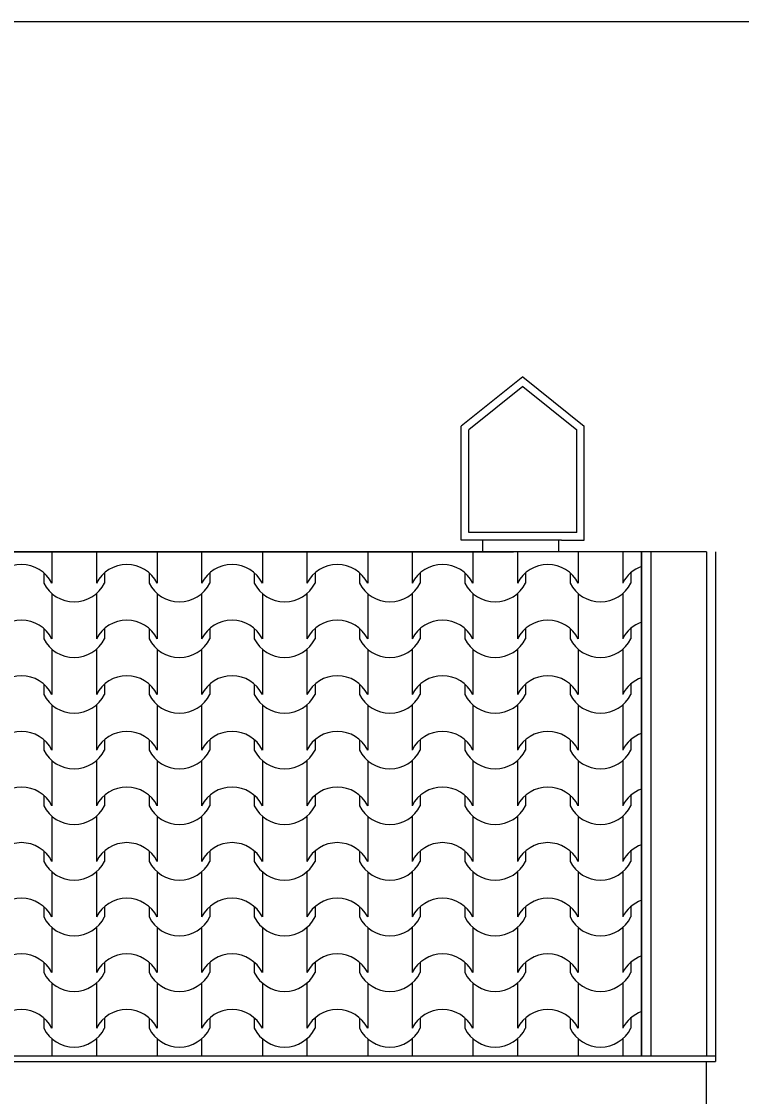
# Model space of a CAD drawing. Header units: millimetres. Extents: x 2791058 to 2855058, y -67651 to -18651.
# Drawn here: x 2831085 to 2834977, y -24460 to -18651 of the extents above; entities that cross this region are included whole.
import ezdxf

# ---------------------------------------------------------------- set-up
doc = ezdxf.new("R2010")
doc.units = ezdxf.units.MM
doc.header["$MEASUREMENT"] = 0
doc.layers.add('Dimensioning - General', color=7, linetype='Continuous')
for name, color, linetype, lineweight in [('Dimensioning - General_Pen_No__1', 7, 'Continuous', 0), ('Shell - Roof_Pen_No__21', 7, 'Continuous', 0), ('Structural - Bearing_Pen_No__1', 7, 'Continuous', 0)]:
    doc.layers.add(name, color=color, linetype=linetype, lineweight=lineweight)
doc.layers.add('Structural - Bearing_Pen_No__62', color=7, linetype='Continuous', lineweight=0, true_color=0xaaaaaa)
doc.styles.add('GENERATED_STYLE_1', font='')
doc.styles.get('GENERATED_STYLE_1').set_extended_font_data('Arial')
doc.dimstyles.new('GENERATED_STYLE__1', dxfattribs={"dimtxt": 250, "dimasz": 190, "dimexe": 0.18, "dimexo": 3, "dimgap": 0.09, "dimtad": 1, "dimlfac": 0.001, "dimzin": 0, "dimdsep": 46, "dimtxsty": 'GENERATED_STYLE_1', "dimblk": 'ARROWHEAD_2', "dimblk1": 'ARROWHEAD_2', "dimblk2": 'ARROWHEAD_2', "dimcen": 0.09, "dimclrd": 7, "dimclre": 7, "dimclrt": 7, "dimadec": 0, "dimazin": 0, "dimtfac": 1, "dimtdec": 4, "dimtmove": 0, "dimatfit": 3, "dimfxl": 1, "dimtolj": 1, "dimtzin": 0, "dimarcsym": 0})

# ---------------------------------------------------------------- blocks, each defined once
blk = doc.blocks.new('*X4', base_point=(2247653.8, -76425))
at = {"layer": 'Structural - Bearing_Pen_No__62', "color": 253, "linetype": 'Continuous', "lineweight": 0, "true_color": 0xaaaaaa}
for p, q in [((2831249.4, -21517.9), (2831249.4, -21564.4)), ((2831489.9, -21517.9), (2831489.9, -21564.4)), ((2831818.3, -21517.9), (2831818.3, -21564.4)), ((2832058.8, -21517.9), (2832058.8, -21564.4)), ((2832387.3, -21517.9), (2832387.3, -21564.4)), ((2832627.8, -21517.9), (2832627.8, -21564.4)), ((2832956.3, -21517.9), (2832956.3, -21564.4)), ((2833196.7, -21517.9), (2833196.7, -21564.4)), ((2833525.2, -21517.9), (2833525.2, -21564.4)), ((2833765.7, -21517.9), (2833765.7, -21564.4)), ((2834094.2, -21517.9), (2834094.2, -21564.4)), ((2834334.7, -21517.9), (2834334.7, -21564.4)), ((2831249.4, -21564.4), (2831249.4, -21686.3)), ((2831489.9, -21564.4), (2831489.9, -21686.3)), ((2831818.3, -21564.4), (2831818.3, -21686.3)), ((2832058.8, -21564.4), (2832058.8, -21686.3)), ((2832387.3, -21564.4), (2832387.3, -21686.3)), ((2832627.8, -21564.4), (2832627.8, -21686.3)), ((2832956.3, -21564.4), (2832956.3, -21686.3)), ((2833196.7, -21564.4), (2833196.7, -21686.3)), ((2833525.2, -21564.4), (2833525.2, -21686.3)), ((2833765.7, -21564.4), (2833765.7, -21686.3)), ((2834094.2, -21564.4), (2834094.2, -21686.3)), ((2834334.7, -21564.4), (2834334.7, -21686.3)), ((2831205.4, -21630.2), (2831205.4, -21686.3)), ((2831533.9, -21630.2), (2831533.9, -21686.3)), ((2831774.3, -21630.2), (2831774.3, -21686.3)), ((2832102.8, -21630.2), (2832102.8, -21686.3)), ((2832343.3, -21630.2), (2832343.3, -21686.3)), ((2832671.8, -21630.2), (2832671.8, -21686.3)), ((2832912.3, -21630.2), (2832912.3, -21686.3)), ((2833240.7, -21630.2), (2833240.7, -21686.3)), ((2833481.2, -21630.2), (2833481.2, -21686.3)), ((2833809.7, -21630.2), (2833809.7, -21686.3)), ((2834050.2, -21630.2), (2834050.2, -21686.3)), ((2834378.7, -21630.2), (2834378.7, -21686.3)), ((2831249.4, -21743.1), (2831249.4, -21865)), ((2831489.9, -21743.1), (2831489.9, -21865)), ((2831818.3, -21743.1), (2831818.3, -21865)), ((2832058.8, -21743.1), (2832058.8, -21865)), ((2832387.3, -21743.1), (2832387.3, -21865)), ((2832627.8, -21743.1), (2832627.8, -21865)), ((2832956.3, -21743.1), (2832956.3, -21865)), ((2833196.7, -21743.1), (2833196.7, -21865)), ((2833525.2, -21743.1), (2833525.2, -21865)), ((2833765.7, -21743.1), (2833765.7, -21865)), ((2834094.2, -21743.1), (2834094.2, -21865)), ((2834334.7, -21743.1), (2834334.7, -21865)), ((2831249.4, -21865), (2831249.4, -21987)), ((2831489.9, -21865), (2831489.9, -21987)), ((2831818.3, -21865), (2831818.3, -21987)), ((2832058.8, -21865), (2832058.8, -21987)), ((2832387.3, -21865), (2832387.3, -21987)), ((2832627.8, -21865), (2832627.8, -21987)), ((2832956.3, -21865), (2832956.3, -21987)), ((2833196.7, -21865), (2833196.7, -21987)), ((2833525.2, -21865), (2833525.2, -21987)), ((2833765.7, -21865), (2833765.7, -21987)), ((2834094.2, -21865), (2834094.2, -21987)), ((2834334.7, -21865), (2834334.7, -21987)), ((2831205.4, -21930.9), (2831205.4, -21987)), ((2831533.9, -21930.9), (2831533.9, -21987)), ((2831774.3, -21930.9), (2831774.3, -21987)), ((2832102.8, -21930.9), (2832102.8, -21987)), ((2832343.3, -21930.9), (2832343.3, -21987)), ((2832671.8, -21930.9), (2832671.8, -21987)), ((2832912.3, -21930.9), (2832912.3, -21987)), ((2833240.7, -21930.9), (2833240.7, -21987)), ((2833481.2, -21930.9), (2833481.2, -21987)), ((2833809.7, -21930.9), (2833809.7, -21987)), ((2834050.2, -21930.9), (2834050.2, -21987)), ((2834378.7, -21930.9), (2834378.7, -21987)), ((2831249.4, -22043.8), (2831249.4, -22165.7)), ((2831489.9, -22043.8), (2831489.9, -22165.7)), ((2831818.3, -22043.8), (2831818.3, -22165.7)), ((2832058.8, -22043.8), (2832058.8, -22165.7)), ((2832387.3, -22043.8), (2832387.3, -22165.7)), ((2832627.8, -22043.8), (2832627.8, -22165.7)), ((2832956.3, -22043.8), (2832956.3, -22165.7)), ((2833196.7, -22043.8), (2833196.7, -22165.7)), ((2833525.2, -22043.8), (2833525.2, -22165.7)), ((2833765.7, -22043.8), (2833765.7, -22165.7)), ((2834094.2, -22043.8), (2834094.2, -22165.7)), ((2834334.7, -22043.8), (2834334.7, -22165.7)), ((2831249.4, -22165.7), (2831249.4, -22287.6)), ((2831489.9, -22165.7), (2831489.9, -22287.6)), ((2831818.3, -22165.7), (2831818.3, -22287.6)), ((2832058.8, -22165.7), (2832058.8, -22287.6)), ((2832387.3, -22165.7), (2832387.3, -22287.6)), ((2832627.8, -22165.7), (2832627.8, -22287.6)), ((2832956.3, -22165.7), (2832956.3, -22287.6)), ((2833196.7, -22165.7), (2833196.7, -22287.6)), ((2833525.2, -22165.7), (2833525.2, -22287.6)), ((2833765.7, -22165.7), (2833765.7, -22287.6)), ((2834094.2, -22165.7), (2834094.2, -22287.6)), ((2834334.7, -22165.7), (2834334.7, -22287.6)), ((2831205.4, -22231.6), (2831205.4, -22287.6)), ((2831533.9, -22231.6), (2831533.9, -22287.6)), ((2831774.3, -22231.6), (2831774.3, -22287.6)), ((2832102.8, -22231.6), (2832102.8, -22287.6)), ((2832343.3, -22231.6), (2832343.3, -22287.6)), ((2832671.8, -22231.6), (2832671.8, -22287.6)), ((2832912.3, -22231.6), (2832912.3, -22287.6)), ((2833240.7, -22231.6), (2833240.7, -22287.6)), ((2833481.2, -22231.6), (2833481.2, -22287.6)), ((2833809.7, -22231.6), (2833809.7, -22287.6)), ((2834050.2, -22231.6), (2834050.2, -22287.6)), ((2834378.7, -22231.6), (2834378.7, -22287.6)), ((2831249.4, -22344.4), (2831249.4, -22466.4)), ((2831489.9, -22344.4), (2831489.9, -22466.4)), ((2831818.3, -22344.4), (2831818.3, -22466.4)), ((2832058.8, -22344.4), (2832058.8, -22466.4)), ((2832387.3, -22344.4), (2832387.3, -22466.4)), ((2832627.8, -22344.4), (2832627.8, -22466.4)), ((2832956.3, -22344.4), (2832956.3, -22466.4)), ((2833196.7, -22344.4), (2833196.7, -22466.4)), ((2833525.2, -22344.4), (2833525.2, -22466.4)), ((2833765.7, -22344.4), (2833765.7, -22466.4)), ((2834094.2, -22344.4), (2834094.2, -22466.4)), ((2834334.7, -22344.4), (2834334.7, -22466.4)), ((2831249.4, -22466.4), (2831249.4, -22588.3)), ((2831489.9, -22466.4), (2831489.9, -22588.3)), ((2831818.3, -22466.4), (2831818.3, -22588.3)), ((2832058.8, -22466.4), (2832058.8, -22588.3)), ((2832387.3, -22466.4), (2832387.3, -22588.3)), ((2832627.8, -22466.4), (2832627.8, -22588.3)), ((2832956.3, -22466.4), (2832956.3, -22588.3)), ((2833196.7, -22466.4), (2833196.7, -22588.3)), ((2833525.2, -22466.4), (2833525.2, -22588.3)), ((2833765.7, -22466.4), (2833765.7, -22588.3)), ((2834094.2, -22466.4), (2834094.2, -22588.3)), ((2834334.7, -22466.4), (2834334.7, -22588.3)), ((2831205.4, -22532.3), (2831205.4, -22588.3)), ((2831533.9, -22532.3), (2831533.9, -22588.3)), ((2831774.3, -22532.3), (2831774.3, -22588.3)), ((2832102.8, -22532.3), (2832102.8, -22588.3)), ((2832343.3, -22532.3), (2832343.3, -22588.3)), ((2832671.8, -22532.3), (2832671.8, -22588.3)), ((2832912.3, -22532.3), (2832912.3, -22588.3)), ((2833240.7, -22532.3), (2833240.7, -22588.3)), ((2833481.2, -22532.3), (2833481.2, -22588.3)), ((2833809.7, -22532.3), (2833809.7, -22588.3)), ((2834050.2, -22532.3), (2834050.2, -22588.3)), ((2834378.7, -22532.3), (2834378.7, -22588.3)), ((2831249.4, -22645.1), (2831249.4, -22767)), ((2831489.9, -22645.1), (2831489.9, -22767)), ((2831818.3, -22645.1), (2831818.3, -22767)), ((2832058.8, -22645.1), (2832058.8, -22767)), ((2832387.3, -22645.1), (2832387.3, -22767)), ((2832627.8, -22645.1), (2832627.8, -22767)), ((2832956.3, -22645.1), (2832956.3, -22767)), ((2833196.7, -22645.1), (2833196.7, -22767)), ((2833525.2, -22645.1), (2833525.2, -22767)), ((2833765.7, -22645.1), (2833765.7, -22767)), ((2834094.2, -22645.1), (2834094.2, -22767)), ((2834334.7, -22645.1), (2834334.7, -22767)), ((2831249.4, -22767), (2831249.4, -22889)), ((2831489.9, -22767), (2831489.9, -22889)), ((2831818.3, -22767), (2831818.3, -22889)), ((2832058.8, -22767), (2832058.8, -22889)), ((2832387.3, -22767), (2832387.3, -22889)), ((2832627.8, -22767), (2832627.8, -22889)), ((2832956.3, -22767), (2832956.3, -22889)), ((2833196.7, -22767), (2833196.7, -22889)), ((2833525.2, -22767), (2833525.2, -22889)), ((2833765.7, -22767), (2833765.7, -22889)), ((2834094.2, -22767), (2834094.2, -22889)), ((2834334.7, -22767), (2834334.7, -22889)), ((2831205.4, -22832.9), (2831205.4, -22889)), ((2831533.9, -22832.9), (2831533.9, -22889)), ((2831774.3, -22832.9), (2831774.3, -22889)), ((2832102.8, -22832.9), (2832102.8, -22889)), ((2832343.3, -22832.9), (2832343.3, -22889)), ((2832671.8, -22832.9), (2832671.8, -22889)), ((2832912.3, -22832.9), (2832912.3, -22889)), ((2833240.7, -22832.9), (2833240.7, -22889)), ((2833481.2, -22832.9), (2833481.2, -22889)), ((2833809.7, -22832.9), (2833809.7, -22889)), ((2834050.2, -22832.9), (2834050.2, -22889)), ((2834378.7, -22832.9), (2834378.7, -22889)), ((2831249.4, -22945.8), (2831249.4, -23067.7)), ((2831489.9, -22945.8), (2831489.9, -23067.7)), ((2831818.3, -22945.8), (2831818.3, -23067.7)), ((2832058.8, -22945.8), (2832058.8, -23067.7)), ((2832387.3, -22945.8), (2832387.3, -23067.7)), ((2832627.8, -22945.8), (2832627.8, -23067.7)), ((2832956.3, -22945.8), (2832956.3, -23067.7)), ((2833196.7, -22945.8), (2833196.7, -23067.7)), ((2833525.2, -22945.8), (2833525.2, -23067.7)), ((2833765.7, -22945.8), (2833765.7, -23067.7)), ((2834094.2, -22945.8), (2834094.2, -23067.7)), ((2834334.7, -22945.8), (2834334.7, -23067.7)), ((2831249.4, -23067.7), (2831249.4, -23189.7)), ((2831489.9, -23067.7), (2831489.9, -23189.7)), ((2831818.3, -23067.7), (2831818.3, -23189.7)), ((2832058.8, -23067.7), (2832058.8, -23189.7)), ((2832387.3, -23067.7), (2832387.3, -23189.7)), ((2832627.8, -23067.7), (2832627.8, -23189.7)), ((2832956.3, -23067.7), (2832956.3, -23189.7)), ((2833196.7, -23067.7), (2833196.7, -23189.7)), ((2833525.2, -23067.7), (2833525.2, -23189.7)), ((2833765.7, -23067.7), (2833765.7, -23189.7)), ((2834094.2, -23067.7), (2834094.2, -23189.7)), ((2834334.7, -23067.7), (2834334.7, -23189.7)), ((2831205.4, -23133.6), (2831205.4, -23189.7)), ((2831533.9, -23133.6), (2831533.9, -23189.7)), ((2831774.3, -23133.6), (2831774.3, -23189.7)), ((2832102.8, -23133.6), (2832102.8, -23189.7)), ((2832343.3, -23133.6), (2832343.3, -23189.7)), ((2832671.8, -23133.6), (2832671.8, -23189.7)), ((2832912.3, -23133.6), (2832912.3, -23189.7)), ((2833240.7, -23133.6), (2833240.7, -23189.7)), ((2833481.2, -23133.6), (2833481.2, -23189.7)), ((2833809.7, -23133.6), (2833809.7, -23189.7)), ((2834050.2, -23133.6), (2834050.2, -23189.7)), ((2834378.7, -23133.6), (2834378.7, -23189.7)), ((2831249.4, -23246.4), (2831249.4, -23368.4)), ((2831489.9, -23246.4), (2831489.9, -23368.4)), ((2831818.3, -23246.4), (2831818.3, -23368.4)), ((2832058.8, -23246.4), (2832058.8, -23368.4)), ((2832387.3, -23246.4), (2832387.3, -23368.4)), ((2832627.8, -23246.4), (2832627.8, -23368.4)), ((2832956.3, -23246.4), (2832956.3, -23368.4)), ((2833196.7, -23246.4), (2833196.7, -23368.4)), ((2833525.2, -23246.4), (2833525.2, -23368.4)), ((2833765.7, -23246.4), (2833765.7, -23368.4)), ((2834094.2, -23246.4), (2834094.2, -23368.4)), ((2834334.7, -23246.4), (2834334.7, -23368.4)), ((2831249.4, -23368.4), (2831249.4, -23490.3)), ((2831489.9, -23368.4), (2831489.9, -23490.3)), ((2831818.3, -23368.4), (2831818.3, -23490.3)), ((2832058.8, -23368.4), (2832058.8, -23490.3)), ((2832387.3, -23368.4), (2832387.3, -23490.3)), ((2832627.8, -23368.4), (2832627.8, -23490.3)), ((2832956.3, -23368.4), (2832956.3, -23490.3)), ((2833196.7, -23368.4), (2833196.7, -23490.3)), ((2833525.2, -23368.4), (2833525.2, -23490.3)), ((2833765.7, -23368.4), (2833765.7, -23490.3)), ((2834094.2, -23368.4), (2834094.2, -23490.3)), ((2834334.7, -23368.4), (2834334.7, -23490.3)), ((2831205.4, -23434.3), (2831205.4, -23490.3)), ((2831533.9, -23434.3), (2831533.9, -23490.3)), ((2831774.3, -23434.3), (2831774.3, -23490.3)), ((2832102.8, -23434.3), (2832102.8, -23490.3)), ((2832343.3, -23434.3), (2832343.3, -23490.3)), ((2832671.8, -23434.3), (2832671.8, -23490.3)), ((2832912.3, -23434.3), (2832912.3, -23490.3)), ((2833240.7, -23434.3), (2833240.7, -23490.3)), ((2833481.2, -23434.3), (2833481.2, -23490.3)), ((2833809.7, -23434.3), (2833809.7, -23490.3)), ((2834050.2, -23434.3), (2834050.2, -23490.3)), ((2834378.7, -23434.3), (2834378.7, -23490.3)), ((2831249.4, -23547.1), (2831249.4, -23669.1)), ((2831489.9, -23547.1), (2831489.9, -23669.1)), ((2831818.3, -23547.1), (2831818.3, -23669.1)), ((2832058.8, -23547.1), (2832058.8, -23669.1)), ((2832387.3, -23547.1), (2832387.3, -23669.1)), ((2832627.8, -23547.1), (2832627.8, -23669.1)), ((2832956.3, -23547.1), (2832956.3, -23669.1)), ((2833196.7, -23547.1), (2833196.7, -23669.1)), ((2833525.2, -23547.1), (2833525.2, -23669.1)), ((2833765.7, -23547.1), (2833765.7, -23669.1)), ((2834094.2, -23547.1), (2834094.2, -23669.1)), ((2834334.7, -23547.1), (2834334.7, -23669.1)), ((2831249.4, -23669.1), (2831249.4, -23791)), ((2831489.9, -23669.1), (2831489.9, -23791)), ((2831818.3, -23669.1), (2831818.3, -23791)), ((2832058.8, -23669.1), (2832058.8, -23791)), ((2832387.3, -23669.1), (2832387.3, -23791)), ((2832627.8, -23669.1), (2832627.8, -23791)), ((2832956.3, -23669.1), (2832956.3, -23791)), ((2833196.7, -23669.1), (2833196.7, -23791)), ((2833525.2, -23669.1), (2833525.2, -23791)), ((2833765.7, -23669.1), (2833765.7, -23791)), ((2834094.2, -23669.1), (2834094.2, -23791)), ((2834334.7, -23669.1), (2834334.7, -23791)), ((2831205.4, -23734.9), (2831205.4, -23791)), ((2831533.9, -23734.9), (2831533.9, -23791)), ((2831774.3, -23734.9), (2831774.3, -23791)), ((2832102.8, -23734.9), (2832102.8, -23791)), ((2832343.3, -23734.9), (2832343.3, -23791)), ((2832671.8, -23734.9), (2832671.8, -23791)), ((2832912.3, -23734.9), (2832912.3, -23791)), ((2833240.7, -23734.9), (2833240.7, -23791)), ((2833481.2, -23734.9), (2833481.2, -23791)), ((2833809.7, -23734.9), (2833809.7, -23791)), ((2834050.2, -23734.9), (2834050.2, -23791)), ((2834378.7, -23734.9), (2834378.7, -23791)), ((2831249.4, -23847.8), (2831249.4, -23969.7)), ((2831489.9, -23847.8), (2831489.9, -23969.7)), ((2831818.3, -23847.8), (2831818.3, -23969.7)), ((2832058.8, -23847.8), (2832058.8, -23969.7)), ((2832387.3, -23847.8), (2832387.3, -23969.7)), ((2832627.8, -23847.8), (2832627.8, -23969.7)), ((2832956.3, -23847.8), (2832956.3, -23969.7)), ((2833196.7, -23847.8), (2833196.7, -23969.7)), ((2833525.2, -23847.8), (2833525.2, -23969.7)), ((2833765.7, -23847.8), (2833765.7, -23969.7)), ((2834094.2, -23847.8), (2834094.2, -23969.7)), ((2834334.7, -23847.8), (2834334.7, -23969.7)), ((2831249.4, -23969.7), (2831249.4, -24091.7)), ((2831489.9, -23969.7), (2831489.9, -24091.7)), ((2831818.3, -23969.7), (2831818.3, -24091.7)), ((2832058.8, -23969.7), (2832058.8, -24091.7)), ((2832387.3, -23969.7), (2832387.3, -24091.7)), ((2832627.8, -23969.7), (2832627.8, -24091.7)), ((2832956.3, -23969.7), (2832956.3, -24091.7)), ((2833196.7, -23969.7), (2833196.7, -24091.7)), ((2833525.2, -23969.7), (2833525.2, -24091.7)), ((2833765.7, -23969.7), (2833765.7, -24091.7)), ((2834094.2, -23969.7), (2834094.2, -24091.7)), ((2834334.7, -23969.7), (2834334.7, -24091.7)), ((2831205.4, -24035.6), (2831205.4, -24091.7)), ((2831533.9, -24035.6), (2831533.9, -24091.7)), ((2831774.3, -24035.6), (2831774.3, -24091.7)), ((2832102.8, -24035.6), (2832102.8, -24091.7)), ((2832343.3, -24035.6), (2832343.3, -24091.7)), ((2832671.8, -24035.6), (2832671.8, -24091.7)), ((2832912.3, -24035.6), (2832912.3, -24091.7)), ((2833240.7, -24035.6), (2833240.7, -24091.7)), ((2833481.2, -24035.6), (2833481.2, -24091.7)), ((2833809.7, -24035.6), (2833809.7, -24091.7)), ((2834050.2, -24035.6), (2834050.2, -24091.7)), ((2834378.7, -24035.6), (2834378.7, -24091.7)), ((2831249.4, -24148.5), (2831249.4, -24240.4)), ((2831489.9, -24148.5), (2831489.9, -24240.4)), ((2831818.3, -24148.5), (2831818.3, -24240.4)), ((2832058.8, -24148.5), (2832058.8, -24240.4)), ((2832387.3, -24148.5), (2832387.3, -24240.4)), ((2832627.8, -24148.5), (2832627.8, -24240.4)), ((2832956.3, -24148.5), (2832956.3, -24240.4)), ((2833196.7, -24148.5), (2833196.7, -24240.4)), ((2833525.2, -24148.5), (2833525.2, -24240.4)), ((2833765.7, -24148.5), (2833765.7, -24240.4)), ((2834094.2, -24148.5), (2834094.2, -24240.4)), ((2834334.7, -24148.5), (2834334.7, -24240.4))]:
    blk.add_line(p, q, dxfattribs=at)
for centre, radius, start, end in [((2831085.7, -21770.2), 184.9, 90.17051, 153.01148), ((2831084.6, -21770.2), 184.9, 26.98852, 89.82949), ((2831654.6, -21770.2), 184.9, 90.17051, 153.01148), ((2831653.5, -21770.2), 184.9, 26.98852, 89.82949), ((2832223.6, -21770.2), 184.9, 90.17051, 153.01148), ((2832222.5, -21770.2), 184.9, 26.98852, 89.82949), ((2832792.6, -21770.2), 184.9, 90.17051, 153.01148), ((2832791.5, -21770.2), 184.9, 26.98852, 89.82949), ((2833361.5, -21770.2), 184.9, 90.17051, 153.01148), ((2833360.4, -21770.2), 184.9, 26.98852, 89.82949), ((2833930.5, -21770.2), 184.9, 90.17051, 153.01148), ((2833929.4, -21770.2), 184.9, 26.98852, 89.82949), ((2834499.4, -21770.2), 184.9, 109.74269, 153.01148), ((2831369.6, -21603.7), 183.9, 206.70438, 333.29562), ((2831938.6, -21603.7), 183.9, 206.70438, 333.29562), ((2832507.5, -21603.7), 183.9, 206.70438, 333.29562), ((2833076.5, -21603.7), 183.9, 206.70438, 333.29562), ((2833645.5, -21603.7), 183.9, 206.70438, 333.29562), ((2834214.4, -21603.7), 183.9, 206.70438, 333.29562), ((2831085.7, -22070.9), 184.9, 90.17051, 153.01148), ((2831084.6, -22070.9), 184.9, 26.98852, 89.82949), ((2831654.6, -22070.9), 184.9, 90.17051, 153.01148), ((2831653.5, -22070.9), 184.9, 26.98852, 89.82949), ((2832223.6, -22070.9), 184.9, 90.17051, 153.01148), ((2832222.5, -22070.9), 184.9, 26.98852, 89.82949), ((2832792.6, -22070.9), 184.9, 90.17051, 153.01148), ((2832791.5, -22070.9), 184.9, 26.98852, 89.82949), ((2833361.5, -22070.9), 184.9, 90.17051, 153.01148), ((2833360.4, -22070.9), 184.9, 26.98852, 89.82949), ((2833930.5, -22070.9), 184.9, 90.17051, 153.01148), ((2833929.4, -22070.9), 184.9, 26.98852, 89.82949), ((2834499.4, -22070.9), 184.9, 109.74269, 153.01148), ((2831369.6, -21904.3), 183.9, 206.70438, 333.29562), ((2831938.6, -21904.3), 183.9, 206.70438, 333.29562), ((2832507.5, -21904.3), 183.9, 206.70438, 333.29562), ((2833076.5, -21904.3), 183.9, 206.70438, 333.29562), ((2833645.5, -21904.3), 183.9, 206.70438, 333.29562), ((2834214.4, -21904.3), 183.9, 206.70438, 333.29562), ((2831085.7, -22371.6), 184.9, 90.17051, 153.01148), ((2831084.6, -22371.6), 184.9, 26.98852, 89.82949), ((2831654.6, -22371.6), 184.9, 90.17051, 153.01148), ((2831653.5, -22371.6), 184.9, 26.98852, 89.82949), ((2832223.6, -22371.6), 184.9, 90.17051, 153.01148), ((2832222.5, -22371.6), 184.9, 26.98852, 89.82949), ((2832792.6, -22371.6), 184.9, 90.17051, 153.01148), ((2832791.5, -22371.6), 184.9, 26.98852, 89.82949), ((2833361.5, -22371.6), 184.9, 90.17051, 153.01148), ((2833360.4, -22371.6), 184.9, 26.98852, 89.82949), ((2833930.5, -22371.6), 184.9, 90.17051, 153.01148), ((2833929.4, -22371.6), 184.9, 26.98852, 89.82949), ((2834499.4, -22371.6), 184.9, 109.74269, 153.01148), ((2831369.6, -22205), 183.9, 206.70438, 333.29562), ((2831938.6, -22205), 183.9, 206.70438, 333.29562), ((2832507.5, -22205), 183.9, 206.70438, 333.29562), ((2833076.5, -22205), 183.9, 206.70438, 333.29562), ((2833645.5, -22205), 183.9, 206.70438, 333.29562), ((2834214.4, -22205), 183.9, 206.70438, 333.29562), ((2831085.7, -22672.2), 184.9, 90.17051, 153.01148), ((2831084.6, -22672.2), 184.9, 26.98852, 89.82949), ((2831654.6, -22672.2), 184.9, 90.17051, 153.01148), ((2831653.5, -22672.2), 184.9, 26.98852, 89.82949), ((2832223.6, -22672.2), 184.9, 90.17051, 153.01148), ((2832222.5, -22672.2), 184.9, 26.98852, 89.82949), ((2832792.6, -22672.2), 184.9, 90.17051, 153.01148), ((2832791.5, -22672.2), 184.9, 26.98852, 89.82949), ((2833361.5, -22672.2), 184.9, 90.17051, 153.01148), ((2833360.4, -22672.2), 184.9, 26.98852, 89.82949), ((2833930.5, -22672.2), 184.9, 90.17051, 153.01148), ((2833929.4, -22672.2), 184.9, 26.98852, 89.82949), ((2834499.4, -22672.2), 184.9, 109.74269, 153.01148), ((2831369.6, -22505.7), 183.9, 206.70438, 333.29562), ((2831938.6, -22505.7), 183.9, 206.70438, 333.29562), ((2832507.5, -22505.7), 183.9, 206.70438, 333.29562), ((2833076.5, -22505.7), 183.9, 206.70438, 333.29562), ((2833645.5, -22505.7), 183.9, 206.70438, 333.29562), ((2834214.4, -22505.7), 183.9, 206.70438, 333.29562), ((2831085.7, -22972.9), 184.9, 90.17051, 153.01148), ((2831084.6, -22972.9), 184.9, 26.98852, 89.82949), ((2831654.6, -22972.9), 184.9, 90.17051, 153.01148), ((2831653.5, -22972.9), 184.9, 26.98852, 89.82949), ((2832223.6, -22972.9), 184.9, 90.17051, 153.01148), ((2832222.5, -22972.9), 184.9, 26.98852, 89.82949), ((2832792.6, -22972.9), 184.9, 90.17051, 153.01148), ((2832791.5, -22972.9), 184.9, 26.98852, 89.82949), ((2833361.5, -22972.9), 184.9, 90.17051, 153.01148), ((2833360.4, -22972.9), 184.9, 26.98852, 89.82949), ((2833930.5, -22972.9), 184.9, 90.17051, 153.01148), ((2833929.4, -22972.9), 184.9, 26.98852, 89.82949), ((2834499.4, -22972.9), 184.9, 109.74269, 153.01148), ((2831369.6, -22806.4), 183.9, 206.70438, 333.29562), ((2831938.6, -22806.4), 183.9, 206.70438, 333.29562), ((2832507.5, -22806.4), 183.9, 206.70438, 333.29562), ((2833076.5, -22806.4), 183.9, 206.70438, 333.29562), ((2833645.5, -22806.4), 183.9, 206.70438, 333.29562), ((2834214.4, -22806.4), 183.9, 206.70438, 333.29562), ((2831085.7, -23273.6), 184.9, 90.17051, 153.01148), ((2831084.6, -23273.6), 184.9, 26.98852, 89.82949), ((2831654.6, -23273.6), 184.9, 90.17051, 153.01148), ((2831653.5, -23273.6), 184.9, 26.98852, 89.82949), ((2832223.6, -23273.6), 184.9, 90.17051, 153.01148), ((2832222.5, -23273.6), 184.9, 26.98852, 89.82949), ((2832792.6, -23273.6), 184.9, 90.17051, 153.01148), ((2832791.5, -23273.6), 184.9, 26.98852, 89.82949), ((2833361.5, -23273.6), 184.9, 90.17051, 153.01148), ((2833360.4, -23273.6), 184.9, 26.98852, 89.82949), ((2833930.5, -23273.6), 184.9, 90.17051, 153.01148), ((2833929.4, -23273.6), 184.9, 26.98852, 89.82949), ((2834499.4, -23273.6), 184.9, 109.74269, 153.01148), ((2831369.6, -23107), 183.9, 206.70438, 333.29562), ((2831938.6, -23107), 183.9, 206.70438, 333.29562), ((2832507.5, -23107), 183.9, 206.70438, 333.29562), ((2833076.5, -23107), 183.9, 206.70438, 333.29562), ((2833645.5, -23107), 183.9, 206.70438, 333.29562), ((2834214.4, -23107), 183.9, 206.70438, 333.29562), ((2831085.7, -23574.3), 184.9, 90.17051, 153.01148), ((2831084.6, -23574.3), 184.9, 26.98852, 89.82949), ((2831654.6, -23574.3), 184.9, 90.17051, 153.01148), ((2831653.5, -23574.3), 184.9, 26.98852, 89.82949), ((2832223.6, -23574.3), 184.9, 90.17051, 153.01148), ((2832222.5, -23574.3), 184.9, 26.98852, 89.82949), ((2832792.6, -23574.3), 184.9, 90.17051, 153.01148), ((2832791.5, -23574.3), 184.9, 26.98852, 89.82949), ((2833361.5, -23574.3), 184.9, 90.17051, 153.01148), ((2833360.4, -23574.3), 184.9, 26.98852, 89.82949), ((2833930.5, -23574.3), 184.9, 90.17051, 153.01148), ((2833929.4, -23574.3), 184.9, 26.98852, 89.82949), ((2834499.4, -23574.3), 184.9, 109.74269, 153.01148), ((2831369.6, -23407.7), 183.9, 206.70438, 333.29562), ((2831938.6, -23407.7), 183.9, 206.70438, 333.29562), ((2832507.5, -23407.7), 183.9, 206.70438, 333.29562), ((2833076.5, -23407.7), 183.9, 206.70438, 333.29562), ((2833645.5, -23407.7), 183.9, 206.70438, 333.29562), ((2834214.4, -23407.7), 183.9, 206.70438, 333.29562), ((2831085.7, -23874.9), 184.9, 90.17051, 153.01148), ((2831084.6, -23874.9), 184.9, 26.98852, 89.82949), ((2831654.6, -23874.9), 184.9, 90.17051, 153.01148), ((2831653.5, -23874.9), 184.9, 26.98852, 89.82949), ((2832223.6, -23874.9), 184.9, 90.17051, 153.01148), ((2832222.5, -23874.9), 184.9, 26.98852, 89.82949), ((2832792.6, -23874.9), 184.9, 90.17051, 153.01148), ((2832791.5, -23874.9), 184.9, 26.98852, 89.82949), ((2833361.5, -23874.9), 184.9, 90.17051, 153.01148), ((2833360.4, -23874.9), 184.9, 26.98852, 89.82949), ((2833930.5, -23874.9), 184.9, 90.17051, 153.01148), ((2833929.4, -23874.9), 184.9, 26.98852, 89.82949), ((2834499.4, -23874.9), 184.9, 109.74269, 153.01148), ((2831369.6, -23708.4), 183.9, 206.70438, 333.29562), ((2831938.6, -23708.4), 183.9, 206.70438, 333.29562), ((2832507.5, -23708.4), 183.9, 206.70438, 333.29562), ((2833076.5, -23708.4), 183.9, 206.70438, 333.29562), ((2833645.5, -23708.4), 183.9, 206.70438, 333.29562), ((2834214.4, -23708.4), 183.9, 206.70438, 333.29562), ((2831085.7, -24175.6), 184.9, 90.17051, 153.01148), ((2831084.6, -24175.6), 184.9, 26.98852, 89.82949), ((2831654.6, -24175.6), 184.9, 90.17051, 153.01148), ((2831653.5, -24175.6), 184.9, 26.98852, 89.82949), ((2832223.6, -24175.6), 184.9, 90.17051, 153.01148), ((2832222.5, -24175.6), 184.9, 26.98852, 89.82949), ((2832792.6, -24175.6), 184.9, 90.17051, 153.01148), ((2832791.5, -24175.6), 184.9, 26.98852, 89.82949), ((2833361.5, -24175.6), 184.9, 90.17051, 153.01148), ((2833360.4, -24175.6), 184.9, 26.98852, 89.82949), ((2833930.5, -24175.6), 184.9, 90.17051, 153.01148), ((2833929.4, -24175.6), 184.9, 26.98852, 89.82949), ((2834499.4, -24175.6), 184.9, 109.74269, 153.01148), ((2831369.6, -24009), 183.9, 206.70438, 333.29562), ((2831938.6, -24009), 183.9, 206.70438, 333.29562), ((2832507.5, -24009), 183.9, 206.70438, 333.29562), ((2833076.5, -24009), 183.9, 206.70438, 333.29562), ((2833645.5, -24009), 183.9, 206.70438, 333.29562), ((2834214.4, -24009), 183.9, 206.70438, 333.29562)]:
    blk.add_arc(centre, radius, start, end, dxfattribs=at)
blk = doc.blocks.new('Fill_2', base_point=(2247653.8, -74425))
at = {"layer": 'Structural - Bearing_Pen_No__1', "color": 7, "linetype": 'Continuous', "lineweight": 0}
for p, q in [((2834437, -21517.9), (2825295.3, -21517.9)), ((2834437, -24240.4), (2834437, -21517.9)), ((2818494.8, -24240.4), (2834437, -24240.4))]:
    blk.add_line(p, q, dxfattribs=at)
at = {"layer": 'Structural - Bearing_Pen_No__62', "color": 253, "linetype": 'Continuous', "lineweight": 0, "true_color": 0xaaaaaa}
blk.add_blockref('*X4', (2247653.8, -76425), dxfattribs=at)
blk = doc.blocks.new('*D18', base_point=(2247653.8, -76425))
at = {"layer": 'Dimensioning - General_Pen_No__1', "color": 7, "linetype": 'Continuous', "lineweight": 0}
for p, q in [((2836382.7, -24198.2), (2836632.7, -24342.6)), ((2836695.2, -24270.4), (2836320.2, -24270.4)), ((2836507.7, -24770.4), (2836507.7, -24270.4)), ((2836382.7, -24698.2), (2836632.7, -24842.6)), ((2836695.2, -24770.4), (2836320.2, -24770.4))]:
    blk.add_line(p, q, dxfattribs=at)
blk = doc.blocks.new('ARROWHEAD_2')
at = {"color": 0, "linetype": 'Continuous', "lineweight": 0}
for p, q in [((-0.378, -0.655), (0.378, 0.655)), ((0, 0), (-1, 0))]:
    blk.add_line(p, q, dxfattribs=at)
blk = doc.blocks.new('*D19', base_point=(2247653.8, -76425))
at = {"layer": 'Dimensioning - General_Pen_No__1', "color": 7, "linetype": 'Continuous', "lineweight": 0}
for p, q in [((2836507.7, -21517.9), (2836507.7, -21395.7)), ((2836632.7, -21590.1), (2836382.7, -21445.8)), ((2836695.2, -21517.9), (2836320.2, -21517.9)), ((2836507.7, -24270.4), (2836507.7, -21517.9)), ((2836382.7, -24198.2), (2836632.7, -24342.6)), ((2836695.2, -24270.4), (2836320.2, -24270.4))]:
    blk.add_line(p, q, dxfattribs=at)
at = {"layer": 'Dimensioning - General_Pen_No__1', "color": 7, "lineweight": 0, "insert": (2836457.7, -23226.7), "char_height": 250, "attachment_point": 7, "rotation": 90, "style": 'GENERATED_STYLE_1'}
blk.add_mtext('\\A1;{\\pql;\\fArial|b0|i0|c0|p34;2.80}', dxfattribs=at)
blk = doc.blocks.new('*D20', base_point=(2247653.8, -76425))
at = {"layer": 'Dimensioning - General_Pen_No__1', "color": 7, "linetype": 'Continuous', "lineweight": 0}
for p, q in [((2837016.6, -21517.9), (2837016.6, -21395.7)), ((2837141.6, -21590.1), (2836891.6, -21445.8)), ((2837204.1, -21517.9), (2836829.1, -21517.9)), ((2837016.6, -39970.4), (2837016.6, -21517.9)), ((2836891.6, -39898.2), (2837141.6, -40042.6)), ((2837204.1, -39970.4), (2836829.1, -39970.4)), ((2837016.6, -40092.7), (2837016.6, -39970.4))]:
    blk.add_line(p, q, dxfattribs=at)
at = {"layer": 'Dimensioning - General_Pen_No__1', "color": 7, "lineweight": 0, "insert": (2836966.6, -31171.6), "char_height": 250, "attachment_point": 7, "rotation": 90, "style": 'GENERATED_STYLE_1'}
blk.add_mtext('\\A1;{\\pql;\\fArial|b0|i0|c0|p34;18.70}', dxfattribs=at)

msp = doc.modelspace()

# ---------------------------------------------------------------- linework, layer by layer
at = {"layer": 'Shell - Roof_Pen_No__21', "color": 7, "linetype": 'Continuous', "lineweight": 0}
for p, q in [((2791057.579, -18651.285), (2855057.579, -18651.285)), ((2833794.565, -20571.826), (2833462.154, -20838.146)), ((2833794.565, -20571.826), (2834126.976, -20838.146)), ((2833794.565, -20624.094), (2833503.192, -20857.534)), ((2833794.565, -20624.094), (2834085.937, -20857.534)), ((2833462.154, -21453.722), (2833462.154, -20838.146)), ((2834126.976, -21453.722), (2834126.976, -20838.146)), ((2833503.192, -21412.684), (2833503.192, -20857.534)), ((2834085.937, -21412.684), (2834085.937, -20857.534)), ((2834085.937, -21412.684), (2833503.192, -21412.684)), ((2833585.269, -21453.722), (2833462.154, -21453.722)), ((2833576.976, -21453.722), (2833576.976, -21517.948)), ((2834003.861, -21453.722), (2833585.269, -21453.722)), ((2833986.976, -21453.722), (2833986.976, -21517.948)), ((2834003.861, -21453.722), (2834126.976, -21453.722)), ((2834786.976, -21517.948), (2825295.295, -21517.948)), ((2825295.295, -21517.948), (2833745.295, -21517.948)), ((2834436.976, -21517.948), (2834436.976, -24240.404)), ((2834486.976, -21517.948), (2834486.976, -24240.404)), ((2834786.976, -21517.948), (2834786.976, -24240.404)), ((2834836.976, -21517.948), (2834836.976, -24270.404)), ((2819136.976, -24240.404), (2834836.976, -24240.404)), ((2819136.976, -24270.404), (2834836.976, -24270.404)), ((2834786.976, -24770.404), (2834786.976, -24270.404))]:
    msp.add_line(p, q, dxfattribs=at)

# ---------------------------------------------------------------- block references
at = {"layer": 'Structural - Bearing_Pen_No__62', "color": 253, "linetype": 'Continuous', "lineweight": 0, "true_color": 0xaaaaaa}
msp.add_blockref('Fill_2', (2247653.822, -74424.967), dxfattribs=at)

# ---------------------------------------------------------------- dimensions: what is measured, and where the dimension line sits
at = {"layer": 'Dimensioning - General', "color": 7, "linetype": 'Continuous', "lineweight": 0}
for base, p1, p2, text, picture, middle in [((2837016.622, -21517.948), (2833580.48, -39970.404), (2833980.48, -21517.948), '18.70', '*D20', (2836841.622, -30751.604)), ((2836507.717, -21517.948), (2834736.976, -24270.404), (2834736.976, -21517.948), '2.80', '*D19', (2836332.717, -22902.043))]:
    dim = msp.add_linear_dim(base=base, p1=p1, p2=p2, angle=90, text=text, dimstyle='GENERATED_STYLE__1', dxfattribs=at)
    dim.commit()
    dim.dimension.update_dxf_attribs({"geometry": picture, "text_midpoint": middle, "dimtype": 160, "text_rotation": 90})
dim = msp.add_linear_dim(base=(2836507.717, -24270.404), p1=(2834336.976, -24770.404), p2=(2834736.976, -24270.404), angle=90, dimstyle='GENERATED_STYLE__1', dxfattribs=at)
dim.commit()
dim.dimension.update_dxf_attribs({"geometry": '*D18', "text_midpoint": (2836332.717, -25031.496), "dimtype": 160, "text_rotation": 90})

doc.saveas('drawing.dxf')
